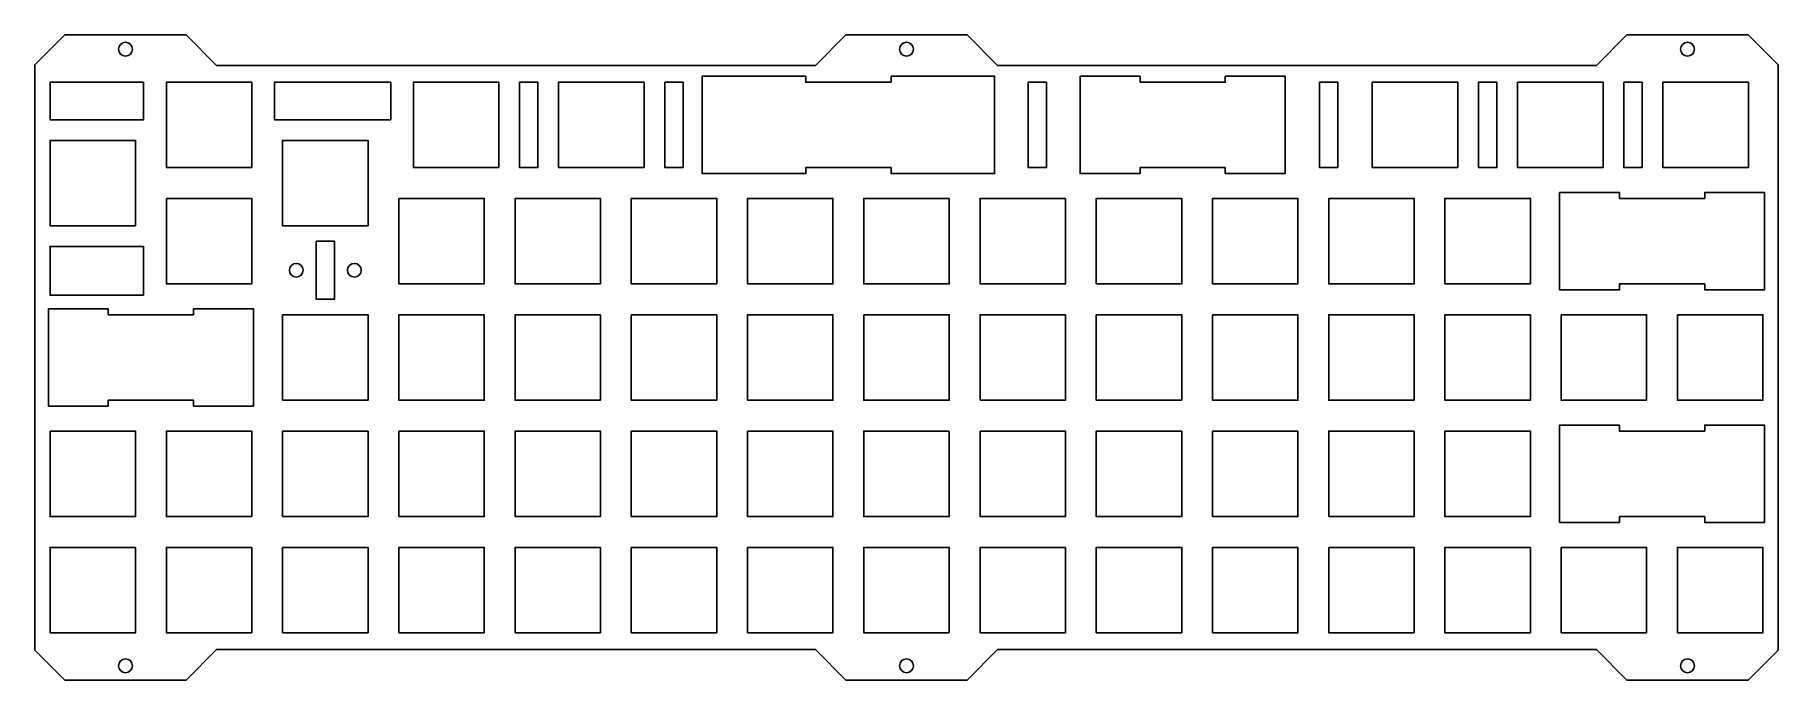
# Model space of a CAD drawing. Header units: millimetres. Extents: x -143 to 143, y -53 to 53.
import ezdxf

# ---------------------------------------------------------------- set-up
doc = ezdxf.new("R2010")
doc.units = ezdxf.units.MM
doc.layers.get('0').update_dxf_attribs({"linetype": 'CONTINUOUS'})

msp = doc.modelspace()

# ---------------------------------------------------------------- linework, layer by layer
for points in [[(-118.06, 52.85), (-137.94, 52.85), (-142.85, 47.94), (-142.85, -47.94), (-137.94, -52.85), (-118.06, -52.85), (-113.06, -47.85), (-14.94, -47.85), (-9.94, -52.85), (9.94, -52.85), (14.94, -47.85), (113.06, -47.85), (118.06, -52.85), (137.94, -52.85), (142.85, -47.94), (142.85, 47.94), (137.94, 52.85), (118.06, 52.85), (113.06, 47.85), (14.94, 47.85), (9.94, 52.85), (-9.94, 52.85), (-14.94, 47.85), (-113.06, 47.85)], [(-2.53, 45.1), (-2.53, 46.07), (14.43, 46.07), (14.43, 30.13), (-2.53, 30.13), (-2.53, 31.1), (-16.52, 31.1), (-16.52, 30.13), (-33.48, 30.13), (-33.48, 46.07), (-16.52, 46.07), (-16.52, 45.1)], [(52.24, 46.07), (62.04, 46.07), (62.04, 30.13), (52.24, 30.13), (52.24, 31.1), (38.29, 31.1), (38.29, 30.13), (28.44, 30.13), (28.44, 46.07), (38.29, 46.07), (38.29, 45.1), (52.24, 45.1)], [(-125.02, 45.1), (-125.02, 38.94), (-140.35, 38.94), (-140.35, 45.1)], [(-121.3, 45.1), (-107.3, 45.1), (-107.3, 31.1), (-121.3, 31.1)], [(-84.53, 45.1), (-84.53, 38.94), (-103.58, 38.94), (-103.58, 45.1)], [(-66.82, 31.1), (-80.82, 31.1), (-80.82, 45.1), (-66.82, 45.1)], [(-63.41, 45.1), (-60.41, 45.1), (-60.41, 31.1), (-63.41, 31.1)], [(-43.01, 31.1), (-57.01, 31.1), (-57.01, 45.1), (-43.01, 45.1)], [(-36.6, 31.1), (-39.6, 31.1), (-39.6, 45.1), (-36.6, 45.1)], [(22.93, 31.1), (19.93, 31.1), (19.93, 45.1), (22.93, 45.1)], [(67.69, 45.1), (70.69, 45.1), (70.69, 31.1), (67.69, 31.1)], [(76.34, 45.1), (90.34, 45.1), (90.34, 31.1), (76.34, 31.1)], [(93.75, 45.1), (96.75, 45.1), (96.75, 31.1), (93.75, 31.1)], [(100.16, 45.1), (114.16, 45.1), (114.16, 31.1), (100.16, 31.1)], [(117.56, 45.1), (120.56, 45.1), (120.56, 31.1), (117.56, 31.1)], [(123.97, 45.1), (137.97, 45.1), (137.97, 31.1), (123.97, 31.1)], [(-126.35, 21.58), (-140.35, 21.58), (-140.35, 35.57), (-126.35, 35.57)], [(-102.25, 21.58), (-102.25, 35.57), (-88.25, 35.57), (-88.25, 21.58)], [(-121.3, 26.05), (-107.3, 26.05), (-107.3, 12.05), (-121.3, 12.05)], [(-83.2, 26.05), (-69.2, 26.05), (-69.2, 12.05), (-83.2, 12.05)], [(-64.15, 26.05), (-50.15, 26.05), (-50.15, 12.05), (-64.15, 12.05)], [(-31.1, 12.05), (-45.1, 12.05), (-45.1, 26.05), (-31.1, 26.05)], [(-26.05, 12.05), (-26.05, 26.05), (-12.05, 26.05), (-12.05, 12.05)], [(7, 26.05), (7, 12.05), (-7, 12.05), (-7, 26.05)], [(26.05, 26.05), (26.05, 12.05), (12.05, 12.05), (12.05, 26.05)], [(31.1, 12.05), (31.1, 26.05), (45.1, 26.05), (45.1, 12.05)], [(64.15, 12.05), (50.15, 12.05), (50.15, 26.05), (64.15, 26.05)], [(69.2, 26.05), (83.2, 26.05), (83.2, 12.05), (69.2, 12.05)], [(102.25, 12.05), (88.25, 12.05), (88.25, 26.05), (102.25, 26.05)], [(107.02, 27.02), (116.83, 27.02), (116.83, 26.05), (130.82, 26.05), (130.82, 27.02), (140.63, 27.02), (140.63, 11.08), (130.82, 11.08), (130.82, 12.05), (116.83, 12.05), (116.83, 11.08), (107.02, 11.08)], [(-125.02, 10.21), (-140.35, 10.21), (-140.35, 18.21), (-125.02, 18.21)], [(-96.75, 19.05), (-93.75, 19.05), (-93.75, 9.53), (-96.75, 9.53)], [(-116.83, 7), (-116.83, 7.97), (-107.02, 7.97), (-107.02, -7.97), (-116.83, -7.97), (-116.83, -7), (-130.82, -7), (-130.82, -7.97), (-140.63, -7.97), (-140.63, 7.97), (-130.82, 7.97), (-130.82, 7)], [(-102.25, -7), (-102.25, 7), (-88.25, 7), (-88.25, -7)], [(-69.2, 7), (-69.2, -7), (-83.2, -7), (-83.2, 7)], [(-50.15, 7), (-50.15, -7), (-64.15, -7), (-64.15, 7)], [(-45.1, 7), (-31.1, 7), (-31.1, -7), (-45.1, -7)], [(-26.05, -7), (-26.05, 7), (-12.05, 7), (-12.05, -7)], [(-7, 7), (7, 7), (7, -7), (-7, -7)], [(12.05, -7), (12.05, 7), (26.05, 7), (26.05, -7)], [(45.1, -7), (31.1, -7), (31.1, 7), (45.1, 7)], [(50.15, 7), (64.15, 7), (64.15, -7), (50.15, -7)], [(83.2, -7), (69.2, -7), (69.2, 7), (83.2, 7)], [(102.25, 7), (102.25, -7), (88.25, -7), (88.25, 7)], [(121.3, -7), (107.3, -7), (107.3, 7), (121.3, 7)], [(126.35, 7), (140.35, 7), (140.35, -7), (126.35, -7)], [(130.82, -12.05), (130.82, -11.08), (140.63, -11.08), (140.63, -27.02), (130.82, -27.02), (130.82, -26.05), (116.83, -26.05), (116.83, -27.02), (107.02, -27.02), (107.02, -11.08), (116.83, -11.08), (116.83, -12.05)], [(-140.35, -12.05), (-126.35, -12.05), (-126.35, -26.05), (-140.35, -26.05)], [(-107.3, -26.05), (-121.3, -26.05), (-121.3, -12.05), (-107.3, -12.05)], [(-88.25, -12.05), (-88.25, -26.05), (-102.25, -26.05), (-102.25, -12.05)], [(-83.2, -26.05), (-83.2, -12.05), (-69.2, -12.05), (-69.2, -26.05)], [(-64.15, -26.05), (-64.15, -12.05), (-50.15, -12.05), (-50.15, -26.05)], [(-45.1, -26.05), (-45.1, -12.05), (-31.1, -12.05), (-31.1, -26.05)], [(-26.05, -26.05), (-26.05, -12.05), (-12.05, -12.05), (-12.05, -26.05)], [(7, -12.05), (7, -26.05), (-7, -26.05), (-7, -12.05)], [(12.05, -12.05), (26.05, -12.05), (26.05, -26.05), (12.05, -26.05)], [(45.1, -12.05), (45.1, -26.05), (31.1, -26.05), (31.1, -12.05)], [(64.15, -12.05), (64.15, -26.05), (50.15, -26.05), (50.15, -12.05)], [(69.2, -26.05), (69.2, -12.05), (83.2, -12.05), (83.2, -26.05)], [(88.25, -12.05), (102.25, -12.05), (102.25, -26.05), (88.25, -26.05)], [(-126.35, -31.1), (-126.35, -45.1), (-140.35, -45.1), (-140.35, -31.1)], [(-107.3, -31.1), (-107.3, -45.1), (-121.3, -45.1), (-121.3, -31.1)], [(-88.25, -31.1), (-88.25, -45.1), (-102.25, -45.1), (-102.25, -31.1)], [(-83.2, -45.1), (-83.2, -31.1), (-69.2, -31.1), (-69.2, -45.1)], [(-64.15, -45.1), (-64.15, -31.1), (-50.15, -31.1), (-50.15, -45.1)], [(-45.1, -45.1), (-45.1, -31.1), (-31.1, -31.1), (-31.1, -45.1)], [(-26.05, -45.1), (-26.05, -31.1), (-12.05, -31.1), (-12.05, -45.1)], [(7, -45.1), (-7, -45.1), (-7, -31.1), (7, -31.1)], [(26.05, -31.1), (26.05, -45.1), (12.05, -45.1), (12.05, -31.1)], [(31.1, -45.1), (31.1, -31.1), (45.1, -31.1), (45.1, -45.1)], [(64.15, -31.1), (64.15, -45.1), (50.15, -45.1), (50.15, -31.1)], [(69.2, -31.1), (83.2, -31.1), (83.2, -45.1), (69.2, -45.1)], [(102.25, -31.1), (102.25, -45.1), (88.25, -45.1), (88.25, -31.1)], [(121.3, -45.1), (107.3, -45.1), (107.3, -31.1), (121.3, -31.1)], [(126.35, -45.1), (126.35, -31.1), (140.35, -31.1), (140.35, -45.1)]]:
    msp.add_lwpolyline(points, close=True)
for centre in [(-128, 50.5), (0, 50.5), (128, 50.5), (-100.01, 14.29), (-90.49, 14.29), (-128, -50.5), (0, -50.5), (128, -50.5)]:
    msp.add_circle(centre, 1.13)

doc.saveas('drawing.dxf')
